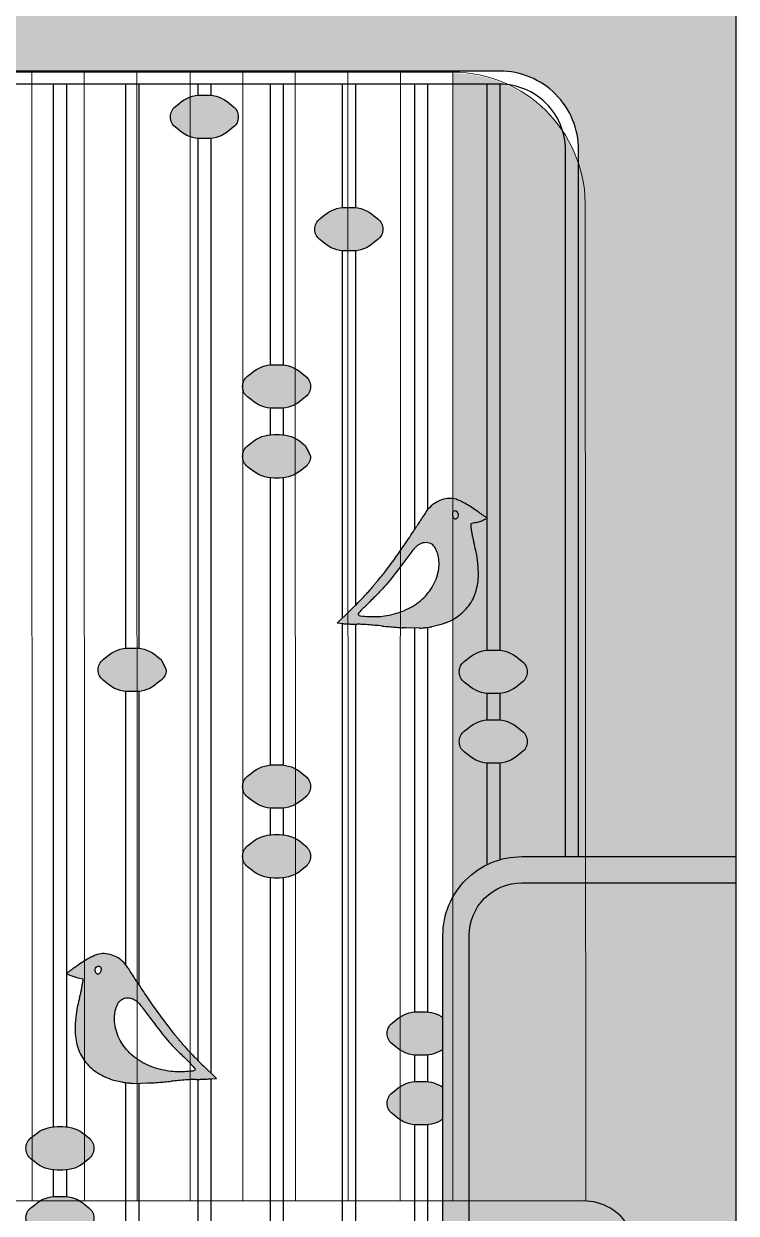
# Model space of a CAD drawing. Header units: millimetres. Extents: x 35877 to 3066687, y -650199 to -40525.
# Drawn here: x 148006.56 to 148033.69, y -178575.16 to -178529.9 of the extents above; entities that cross this region are included whole.
import ezdxf

# ---------------------------------------------------------------- set-up
doc = ezdxf.new("R2010")
doc.units = ezdxf.units.MM
doc.header["$MEASUREMENT"] = 0
for name, color, linetype, lineweight in [('A8_FURNITURE', 32, 'Continuous', 30), ('dim05', 1, 'Continuous', 13), ('Elevation 4.5', 206, 'Continuous', 5), ('FURNITURE', 32, 'Continuous', 9), ('NAME PLATE', 7, 'Continuous', 25)]:
    doc.layers.add(name, color=color, linetype=linetype, lineweight=lineweight)

msp = doc.modelspace()

# ---------------------------------------------------------------- hatches: boundary and pattern name
at = {"layer": 'dim05', "lineweight": 0, "true_color": 0xa47149, "transparency": 33554630}
h = msp.add_hatch(color=35, dxfattribs=at)
h.dxf.hatch_style = 1
h.paths.add_polyline_path([(148033.6782, -178523.7304), (147987.6861, -178523.7304), (147987.6937, -178615.6897), (148033.6858, -178615.6897), (148033.6846, -178600.7912), (148027.6858, -178600.7912), (148027.6858, -178603.6897, -0.4142136), (148024.6858, -178606.6897), (147996.6883, -178606.6897, -0.4142136), (147993.6883, -178603.6897), (147993.6883, -178534.6956, -0.4142136), (147996.6883, -178531.6956), (148024.6858, -178531.6956, -0.4142136), (148027.6858, -178534.6956), (148027.6858, -178561.5913), (148033.6813, -178561.5913)])
h = msp.add_hatch(color=35, dxfattribs=at)
h.dxf.hatch_style = 1
h.paths.add_polyline_path([(148033.6813, -178561.5913), (148025.5191, -178561.5913, 0.4142136), (148022.5191, -178564.5913), (148022.5191, -178597.7912, 0.4142136), (148025.5191, -178600.7912), (148033.6846, -178600.7912), (148033.6845, -178599.7912), (148025.5191, -178599.7912, -0.4142136), (148023.5191, -178597.7912), (148023.5191, -178564.5913, -0.4142136), (148025.5191, -178562.5913), (148033.6814, -178562.5913)])
h = msp.add_hatch(color=35, dxfattribs=at)
h.dxf.hatch_style = 1
h.paths.add_polyline_path([(148033.6814, -178562.5913), (148025.5191, -178562.5913, 0.4142136), (148023.5191, -178564.5913), (148023.5191, -178597.7912, 0.4142136), (148025.5191, -178599.7912), (148033.6845, -178599.7912)])
at = {"layer": 'Elevation 4.5', "lineweight": 0, "true_color": 0x000000, "transparency": 33554628}
h = msp.add_hatch(color=18, dxfattribs=at)
h.dxf.hatch_style = 1
h.paths.add_polyline_path([(148014.7301, -178533.4435, 0.2335694), (148014.54, -178533.0433), (148014.3954, -178532.929, 0.1866469), (148013.5453, -178532.6125), (148013.329, -178532.6125, 0.1866469), (148012.4789, -178532.929), (148012.3342, -178533.0433, 0.2294381), (148012.1442, -178533.4357, 0.2335694), (148012.3342, -178533.8358), (148012.4789, -178533.9501, 0.1866469), (148013.329, -178534.2666), (148013.5453, -178534.2666, 0.1866469), (148014.3954, -178533.9501), (148014.54, -178533.8358, 0.2294381)])
h = msp.add_hatch(color=18, dxfattribs=at)
h.dxf.hatch_style = 1
h.paths.add_polyline_path([(148020.2297, -178537.7177, 0.2335694), (148020.0396, -178537.3176), (148019.895, -178537.2033, 0.1866469), (148019.0449, -178536.8868), (148018.8286, -178536.8868, 0.1866469), (148017.9785, -178537.2033), (148017.8338, -178537.3176, 0.2294381), (148017.6438, -178537.7099, 0.2335694), (148017.8338, -178538.11), (148017.9785, -178538.2243, 0.1866469), (148018.8286, -178538.5408), (148019.0449, -178538.5408, 0.1866469), (148019.895, -178538.2243), (148020.0396, -178538.11, 0.2294381)])
h = msp.add_hatch(color=18, dxfattribs=at)
h.dxf.hatch_style = 1
h.paths.add_polyline_path([(148017.4799, -178543.7059, 0.2335694), (148017.2898, -178543.3058), (148017.1452, -178543.1915, 0.1866469), (148016.2951, -178542.875), (148016.0788, -178542.875, 0.1866469), (148015.2287, -178543.1915), (148015.084, -178543.3058, 0.2294381), (148014.894, -178543.6981, 0.2335694), (148015.084, -178544.0983), (148015.2287, -178544.2126, 0.1866469), (148016.0788, -178544.5291), (148016.2951, -178544.5291, 0.1866469), (148017.1452, -178544.2126), (148017.2898, -178544.0983, 0.2294381)])
h = msp.add_hatch(color=18, dxfattribs=at)
h.dxf.hatch_style = 1
h.paths.add_polyline_path([(148017.4799, -178546.36, 0.2335694), (148017.2898, -178545.9598), (148017.1452, -178545.8455, 0.1866469), (148016.2951, -178545.5291), (148016.0788, -178545.5291, 0.1866469), (148015.2287, -178545.8455), (148015.084, -178545.9598, 0.2294381), (148014.894, -178546.3522, 0.2335694), (148015.084, -178546.7523), (148015.2287, -178546.8666, 0.1866469), (148016.0788, -178547.1831), (148016.2951, -178547.1831, 0.1866469), (148017.1452, -178546.8666), (148017.2898, -178546.7523, 0.2294381)])
h = msp.add_hatch(color=18, dxfattribs=at)
h.dxf.hatch_style = 1
edge = h.paths.add_edge_path()
edge.add_arc((148040.7603, -178561.0908), 22.7128, 507.18852, 507.83828, ccw=False)
edge.add_arc((148035.4802, -178557.6865), 16.4304, 506.36276, 507.18852, ccw=False)
edge.add_arc((148036.4589, -178558.3377), 17.6059, 505.7127, 506.36268, ccw=False)
edge.add_arc((148022.47, -178548.7997), 0.6748, 498.83106, 505.7127, ccw=False)
edge.add_arc((148022.8667, -178549.1466), 1.2018, 484.00797, 498.83106, ccw=False)
edge.add_arc((148022.8452, -178549.1146), 1.1632, 468.82012, 484.00797, ccw=False)
edge.add_arc((148022.8079, -178549.0054), 1.0478, 452.7846, 468.82001, ccw=False)
edge.add_arc((148022.794, -178548.7202), 0.7623, 432.43002, 452.7846, ccw=False)
edge.add_arc((148022.6348, -178549.223), 1.2897, 425.01577, 432.43002, ccw=False)
edge.add_arc((148022.0713, -178550.4324), 2.624, 420.65779, 425.01577, ccw=False)
edge.add_arc((148021.4637, -178551.5132), 3.8638, 417.0816, 420.65779, ccw=False)
edge.add_arc((148018.8815, -178555.5019), 8.6154, 415.11795, 417.0816, ccw=False)
edge.add_arc((147991.4028, -178594.918), 56.6645, 414.95139, 415.11795, ccw=False)
edge.add_arc((148004.8827, -178575.7014), 33.1914, 414.70247, 414.95139, ccw=False)
edge.add_arc((147984.2651, -178604.8234), 68.873, 414.599882, 414.702471, ccw=False)
edge.add_arc((148024.0147, -178548.8905), 0.2543, 409.23396, 414.59988, ccw=False)
edge.add_arc((148024.1695, -178548.7109), 0.0172, 298.20864, 409.23396, ccw=False)
edge.add_arc((148023.4911, -178547.4462), 1.4524, 293.39256, 298.20864, ccw=False)
edge.add_arc((148023.42, -178547.2817), 1.6315, 287.9266, 293.39256, ccw=False)
edge.add_arc((148023.2553, -178546.7727), 2.1665, 283.50765, 287.9266, ccw=False)
edge.add_line((148023.7614, -178548.8793), (148023.5771, -178548.9236))
edge.add_line((148023.5771, -178548.9236), (148023.5861, -178549.0786))
edge.add_arc((148024.3379, -178549.0347), 0.7531, 183.34154, 189.81323)
edge.add_arc((148029.0298, -178548.2231), 5.5147, 189.81323, 191.30457)
edge.add_arc((148029.6805, -178548.0931), 6.1782, 191.30451, 192.83883)
edge.add_arc((148029.9317, -178548.0358), 6.4358, 192.83879, 194.32781)
edge.add_arc((148012.0161, -178552.6117), 12.0549, 372.79594, 374.32781, ccw=False)
edge.add_arc((148019.8789, -178550.8259), 3.9919, 369.30302, 372.79594, ccw=False)
edge.add_arc((148020.4919, -178550.7255), 3.3707, 365.43492, 369.30295, ccw=False)
edge.add_arc((148017.3412, -178551.0253), 6.5356, 363.07768, 365.43492, ccw=False)
edge.add_arc((148021.2647, -178550.8143), 2.6065, 348.21303, 363.07768, ccw=False)
edge.add_arc((148022.0605, -178550.9804), 1.7935, 328.54144, 348.21303, ccw=False)
edge.add_arc((148022.1254, -178551.0201), 1.7174, 308.37567, 328.54144, ccw=False)
edge.add_arc((148021.7983, -178550.607), 2.2443, 291.87328, 308.37567, ccw=False)
edge.add_line((148022.6344, -178552.6898), (148022.4553, -178552.7617))
edge.add_line((148022.4553, -178552.7617), (148022.096, -178552.8435))
edge.add_arc((148021.8011, -178551.304), 1.5675, 277.56565, 280.84666, ccw=False)
edge.add_arc((148021.2581, -178547.2157), 5.6917, 276.30901, 277.56565, ccw=False)
edge.add_arc((148021.1966, -178546.6599), 6.2509, 275.06563, 276.30901, ccw=False)
edge.add_arc((148021.327, -178548.1312), 4.7738, 273.54376, 275.06563, ccw=False)
edge.add_line((148021.6221, -178552.8959), (148021.1153, -178552.8802))
edge.add_line((148021.1153, -178552.8802), (148020.9894, -178552.8802))
edge.add_arc((148020.9894, -178551.8316), 1.0486, 265.59735, 270, ccw=False)
edge.add_arc((148023.1636, -178523.5911), 29.3726, 265.20293, 265.59735, ccw=False)
edge.add_arc((148022.96, -178526.0183), 26.937, 264.68974, 265.20285, ccw=False)
edge.add_arc((148023.9411, -178515.4634), 37.5373, 264.28949, 264.68968, ccw=False)
edge.add_arc((148018.2331, -178572.5437), 19.8277, 444.28949, 445.08155)
edge.add_arc((148018.1525, -178573.4807), 20.7681, 445.08151, 445.84651)
edge.add_arc((148018.3165, -178571.2225), 18.504, 445.84648, 446.60254)
edge.add_arc((148019.226, -178555.9023), 3.1569, 446.60254, 449.39965)
edge.add_arc((148019.3426, -178544.7738), 7.9723, 268.96302, 269.39965, ccw=False)
edge.add_line((148019.1983, -178552.7448), (148018.4881, -178552.709))
edge.add_arc((148002.3638, -178535.4007), 23.6552, 312.97168, 316.05955)
edge.add_arc((148007.8563, -178540.7158), 16.0121, 316.11651, 317.10322)
edge.add_arc((148016.7511, -178548.9804), 3.8704, 317.10322, 319.93677)
edge.add_arc((148095.3302, -178615.064), 98.8024, 499.848316, 499.936772, ccw=False)
edge.add_arc((148082.1186, -178603.9186), 81.5176, 499.744298, 499.848249, ccw=False)
edge.add_arc((148078.8272, -178601.1317), 77.2047, 499.654619, 499.744249, ccw=False)
edge.add_arc((148024.4894, -178554.9758), 5.9099, 499.05554, 499.65462, ccw=False)
edge.add_arc((148014.1511, -178546.0065), 7.777, 319.05554, 322.77729)
edge.add_arc((148000.8179, -178535.8777), 24.5211, 322.77729, 324.3586)
edge.add_arc((147998.9249, -178534.5204), 26.8504, 324.3586, 325.91326)
edge.add_arc((148004.4402, -178538.2527), 20.1909, 325.91326, 327.83828)
edge = h.paths.add_edge_path(flags=16)
edge.add_arc((148022.8825, -178548.5599), 0.2323, 320.05653, 335.50465)
edge.add_arc((148022.9345, -178548.5836), 0.1751, 335.50465, 368.70961)
edge.add_arc((148022.9437, -178548.5822), 0.1658, 368.70961, 403.30219)
edge.add_arc((148022.9814, -178548.5467), 0.1141, 403.30219, 446.9972)
edge.add_arc((148022.9821, -178548.5332), 0.1006, 446.9972, 494.99999)
edge.add_arc((148022.9786, -178548.5298), 0.0957, 494.99997, 528.67412)
edge.add_arc((148023.1385, -178548.5618), 0.2587, 528.67412, 544.70662)
edge.add_arc((148023.1518, -178548.5607), 0.2721, 184.70662, 200.39287)
edge.add_arc((148023.0174, -178548.6107), 0.1287, 200.39287, 227.85535)
edge.add_arc((148023.0273, -178548.5997), 0.1434, 227.85535, 249.44083)
edge.add_arc((148023.0009, -178548.6701), 0.0683, 249.44083, 287.01666)
edge.add_arc((148022.9963, -178548.6552), 0.0838, 287.01666, 320.05653)
edge = h.paths.add_edge_path(flags=16)
edge.add_arc((148021.9141, -178549.9698), 0.3225, 416.48854, 435.45402)
edge.add_arc((148021.8696, -178550.1412), 0.4996, 435.45402, 449.11678)
edge.add_arc((148021.869, -178550.179), 0.5374, 449.11678, 462.30358)
edge.add_arc((148021.8534, -178550.1072), 0.4639, 462.30358, 477.02902)
edge.add_arc((148021.9254, -178550.2483), 0.6223, 477.02902, 488.85253)
edge.add_arc((148022.0372, -178550.3871), 0.8006, 488.85253, 498.64147)
edge.add_arc((148023.6889, -178551.8412), 3.0011, 498.64147, 502.77508)
edge.add_arc((148075.1465, -178590.9349), 67.6247, 502.775081, 503.205715)
edge.add_arc((147986.5531, -178524.6724), 43.0077, 322.36235, 323.20571, ccw=False)
edge.add_arc((148014.7643, -178546.4275), 7.3824, 319.25591, 322.36235, ccw=False)
edge.add_arc((148015.8659, -178547.3765), 5.9284, 315.67016, 319.25591, ccw=False)
edge.add_arc((148005.364, -178537.1175), 20.6096, 314.25199, 315.67016, ccw=False)
edge.add_arc((148032.6898, -178565.1662), 18.5494, 494.25199, 495.13273)
edge.add_arc((148023.2807, -178555.8006), 5.2737, 495.13273, 497.37914)
edge.add_arc((148025.0619, -178557.4397), 7.6942, 497.37914, 498.5497)
edge.add_arc((148019.3107, -178552.3604), 0.0212, 498.5497, 572.61788)
edge.add_arc((148019.3985, -178552.3042), 0.1254, 212.61788, 264.11514)
edge.add_arc((148019.9285, -178547.1622), 5.2946, 264.11514, 267.59679)
edge.add_arc((148019.8746, -178548.4447), 4.011, 267.59679, 272.66271)
edge.add_arc((148019.9358, -178549.7594), 2.6949, 272.66271, 279.48802)
edge.add_arc((148019.8799, -178549.4251), 3.0338, 279.48802, 294.18755)
edge.add_arc((148020.169, -178550.0687), 2.3283, 294.18755, 312.11259)
edge.add_arc((148020.3669, -178550.2877), 2.0331, 312.11259, 331.43659)
edge.add_arc((148020.5483, -178550.3864), 1.8266, 331.43651, 352.37921)
edge.add_arc((148020.9466, -178550.4397), 1.4247, 352.37921, 363.83927)
edge.add_arc((148021.0598, -178550.4321), 1.3113, 363.83927, 376.03421)
edge.add_arc((148021.3159, -178550.3585), 1.0448, 376.03421, 389.58284)
edge.add_arc((148021.862, -178550.0485), 0.4169, 389.58284, 416.48854)
h = msp.add_hatch(color=18, dxfattribs=at)
h.dxf.hatch_style = 1
h.paths.add_polyline_path([(148011.9803, -178554.4884, 0.2335694), (148011.7902, -178554.0883), (148011.6456, -178553.974, 0.1866469), (148010.7955, -178553.6575), (148010.5792, -178553.6575, 0.1866469), (148009.7291, -178553.974), (148009.5844, -178554.0883, 0.2294381), (148009.3944, -178554.4806, 0.2335694), (148009.5844, -178554.8807), (148009.7291, -178554.995, 0.1866469), (148010.5792, -178555.3115), (148010.7955, -178555.3115, 0.1866469), (148011.6456, -178554.995), (148011.7902, -178554.8807, 0.2294381)])
h = msp.add_hatch(color=18, dxfattribs=at)
h.dxf.hatch_style = 1
h.paths.add_polyline_path([(148025.7293, -178554.5545, 0.2335694), (148025.5392, -178554.1544), (148025.3946, -178554.0401, 0.1866469), (148024.5445, -178553.7236), (148024.3281, -178553.7236, 0.1866469), (148023.4781, -178554.0401), (148023.3334, -178554.1544, 0.2294381), (148023.1434, -178554.5467, 0.2335694), (148023.3334, -178554.9468), (148023.4781, -178555.0611, 0.1866469), (148024.3281, -178555.3776), (148024.5445, -178555.3776, 0.1866469), (148025.3946, -178555.0611), (148025.5392, -178554.9468, 0.2294381)])
h = msp.add_hatch(color=18, dxfattribs=at)
h.dxf.hatch_style = 1
h.paths.add_polyline_path([(148025.7293, -178557.2086, 0.2335694), (148025.5392, -178556.8084), (148025.3946, -178556.6941, 0.1866469), (148024.5445, -178556.3776), (148024.3281, -178556.3776, 0.1866469), (148023.4781, -178556.6941), (148023.3334, -178556.8084, 0.2294381), (148023.1434, -178557.2008, 0.2335694), (148023.3334, -178557.6009), (148023.4781, -178557.7152, 0.1866469), (148024.3281, -178558.0317), (148024.5445, -178558.0317, 0.1866469), (148025.3946, -178557.7152), (148025.5392, -178557.6009, 0.2294381)])
h = msp.add_hatch(color=18, dxfattribs=at)
h.dxf.hatch_style = 1
h.paths.add_polyline_path([(148017.4799, -178558.9224, 0.2335694), (148017.2898, -178558.5223), (148017.1452, -178558.408, 0.1866469), (148016.2951, -178558.0915), (148016.0788, -178558.0915, 0.1866469), (148015.2287, -178558.408), (148015.084, -178558.5223, 0.2294381), (148014.894, -178558.9146, 0.2335694), (148015.084, -178559.3147), (148015.2287, -178559.429, 0.1866469), (148016.0788, -178559.7455), (148016.2951, -178559.7455, 0.1866469), (148017.1452, -178559.429), (148017.2898, -178559.3147, 0.2294381)])
h = msp.add_hatch(color=18, dxfattribs=at)
h.dxf.hatch_style = 1
h.paths.add_polyline_path([(148017.4799, -178561.5843, 0.2335694), (148017.2898, -178561.1841), (148017.1452, -178561.0698, 0.1866469), (148016.2951, -178560.7533), (148016.0788, -178560.7533, 0.1866469), (148015.2287, -178561.0698), (148015.084, -178561.1841, 0.2294381), (148014.894, -178561.5765, 0.2335694), (148015.084, -178561.9766), (148015.2287, -178562.0909, 0.1866469), (148016.0788, -178562.4074), (148016.2951, -178562.4074, 0.1866469), (148017.1452, -178562.0909), (148017.2898, -178561.9766, 0.2294381)])
h = msp.add_hatch(color=18, dxfattribs=at)
h.dxf.hatch_style = 1
edge = h.paths.add_edge_path()
edge.add_arc((147991.6251, -178578.4152), 22.7128, 32.16172, 32.81148)
edge.add_arc((147996.9053, -178575.0109), 16.4304, 32.81148, 33.63724)
edge.add_arc((147995.9266, -178575.6621), 17.6059, 33.63732, 34.2873)
edge.add_arc((148009.9154, -178566.1241), 0.6748, 34.2873, 41.16894)
edge.add_arc((148009.5187, -178566.471), 1.2018, 41.16894, 55.99203)
edge.add_arc((148009.5403, -178566.439), 1.1632, 55.99203, 71.17988)
edge.add_arc((148009.5775, -178566.3298), 1.0478, 71.17999, 87.2154)
edge.add_arc((148009.5914, -178566.0446), 0.7623, 87.2154, 107.56998)
edge.add_arc((148009.7506, -178566.5474), 1.2897, 107.56998, 114.98423)
edge.add_arc((148010.3142, -178567.7569), 2.624, 114.98423, 119.34221)
edge.add_arc((148010.9217, -178568.8376), 3.8638, 119.34221, 122.9184)
edge.add_arc((148013.5039, -178572.8263), 8.6154, 122.9184, 124.88205)
edge.add_arc((148040.9827, -178612.2425), 56.6645, 124.88205, 125.04861)
edge.add_arc((148027.5028, -178593.0259), 33.1914, 125.04861, 125.29753)
edge.add_arc((148048.1204, -178622.1479), 68.873, 125.297529, 125.400118)
edge.add_arc((148008.3708, -178566.2149), 0.2543, 125.40012, 130.76604)
edge.add_arc((148008.2159, -178566.0353), 0.0172, 130.76604, 241.79136)
edge.add_arc((148008.8943, -178564.7706), 1.4524, 241.79136, 246.60744)
edge.add_arc((148008.9654, -178564.6062), 1.6315, 246.60744, 252.0734)
edge.add_arc((148009.1301, -178564.0972), 2.1665, 252.0734, 256.49235)
edge.add_line((148008.6241, -178566.2037), (148008.8084, -178566.248))
edge.add_line((148008.8084, -178566.248), (148008.7993, -178566.403))
edge.add_arc((148008.0475, -178566.3591), 0.7531, 350.18677, 356.65846, ccw=False)
edge.add_arc((148003.3556, -178565.5476), 5.5147, 348.69543, 350.18677, ccw=False)
edge.add_arc((148002.7049, -178565.4175), 6.1782, 347.16117, 348.69549, ccw=False)
edge.add_arc((148002.4537, -178565.3603), 6.4358, 345.67219, 347.16121, ccw=False)
edge.add_arc((148020.3693, -178569.9361), 12.0549, 165.67219, 167.20406)
edge.add_arc((148012.5065, -178568.1503), 3.9919, 167.20406, 170.69698)
edge.add_arc((148011.8935, -178568.0499), 3.3707, 170.69705, 174.56508)
edge.add_arc((148015.0442, -178568.3497), 6.5356, 174.56508, 176.92232)
edge.add_arc((148011.1208, -178568.1387), 2.6065, 176.92232, 191.78697)
edge.add_arc((148010.325, -178568.3048), 1.7935, 191.78697, 211.45856)
edge.add_arc((148010.2601, -178568.3445), 1.7174, 211.45856, 231.62433)
edge.add_arc((148010.5872, -178567.9314), 2.2443, 231.62433, 248.12672)
edge.add_line((148009.751, -178570.0142), (148009.9301, -178570.0861))
edge.add_line((148009.9301, -178570.0861), (148010.2894, -178570.1679))
edge.add_arc((148010.5844, -178568.6285), 1.5675, 259.15334, 262.43435)
edge.add_arc((148011.1274, -178564.5401), 5.6917, 262.43435, 263.69099)
edge.add_arc((148011.1888, -178563.9843), 6.2509, 263.69099, 264.93437)
edge.add_arc((148011.0584, -178565.4557), 4.7738, 264.93437, 266.45624)
edge.add_line((148010.7633, -178570.2203), (148011.2702, -178570.2046))
edge.add_line((148011.2702, -178570.2046), (148011.3961, -178570.2046))
edge.add_arc((148011.3961, -178569.156), 1.0486, 270, 274.40265)
edge.add_arc((148009.2218, -178540.9156), 29.3726, 274.40265, 274.79707)
edge.add_arc((148009.4254, -178543.3427), 26.937, 274.79715, 275.31026)
edge.add_arc((148008.4443, -178532.7878), 37.5373, 275.31032, 275.71051)
edge.add_arc((148014.1523, -178589.8682), 19.8277, 94.91845, 95.71051, ccw=False)
edge.add_arc((148014.2329, -178590.8051), 20.7681, 94.15349, 94.91849, ccw=False)
edge.add_arc((148014.069, -178588.5469), 18.504, 93.39746, 94.15352, ccw=False)
edge.add_arc((148013.1595, -178573.2268), 3.1569, 90.60035, 93.39746, ccw=False)
edge.add_arc((148013.0428, -178562.0983), 7.9723, 270.60035, 271.03698)
edge.add_line((148013.1871, -178570.0692), (148013.8973, -178570.0335))
edge.add_arc((148030.0216, -178552.7251), 23.6552, 223.94045, 227.02832, ccw=False)
edge.add_arc((148024.5291, -178558.0402), 16.0121, 222.89678, 223.88349, ccw=False)
edge.add_arc((148015.6343, -178566.3049), 3.8704, 220.06323, 222.89678, ccw=False)
edge.add_arc((147937.0553, -178632.3885), 98.8024, 40.063228, 40.151684)
edge.add_arc((147950.2668, -178621.243), 81.5176, 40.151751, 40.255702)
edge.add_arc((147953.5583, -178618.4561), 77.2047, 40.255751, 40.345381)
edge.add_arc((148007.8961, -178572.3003), 5.9099, 40.34538, 40.94446)
edge.add_arc((148018.2344, -178563.3309), 7.777, 217.22271, 220.94446, ccw=False)
edge.add_arc((148031.5676, -178553.2021), 24.5211, 215.6414, 217.22271, ccw=False)
edge.add_arc((148033.4605, -178551.8449), 26.8504, 214.08674, 215.6414, ccw=False)
edge.add_arc((148027.9452, -178555.5771), 20.1909, 212.16172, 214.08674, ccw=False)
edge = h.paths.add_edge_path(flags=16)
edge.add_arc((148009.5029, -178565.8844), 0.2323, 204.49535, 219.94347, ccw=False)
edge.add_arc((148009.4509, -178565.908), 0.1751, 171.29039, 204.49535, ccw=False)
edge.add_arc((148009.4417, -178565.9066), 0.1658, 136.69781, 171.29039, ccw=False)
edge.add_arc((148009.4041, -178565.8712), 0.1141, 93.0028, 136.69781, ccw=False)
edge.add_arc((148009.4034, -178565.8577), 0.1006, 45.00001, 93.0028, ccw=False)
edge.add_arc((148009.4068, -178565.8542), 0.0957, 11.32588, 45.00003, ccw=False)
edge.add_arc((148009.247, -178565.8862), 0.2587, -4.70662, 11.32588, ccw=False)
edge.add_arc((148009.2336, -178565.8851), 0.2721, 339.60713, 355.29338, ccw=False)
edge.add_arc((148009.3681, -178565.9351), 0.1287, 312.14465, 339.60713, ccw=False)
edge.add_arc((148009.3582, -178565.9242), 0.1434, 290.55917, 312.14465, ccw=False)
edge.add_arc((148009.3846, -178565.9945), 0.0683, 252.98334, 290.55917, ccw=False)
edge.add_arc((148009.3891, -178565.9797), 0.0838, 219.94347, 252.98334, ccw=False)
edge = h.paths.add_edge_path(flags=16)
edge.add_arc((148010.4713, -178567.2942), 0.3225, 104.54598, 123.51146, ccw=False)
edge.add_arc((148010.5158, -178567.4657), 0.4996, 90.88322, 104.54598, ccw=False)
edge.add_arc((148010.5164, -178567.5035), 0.5374, 77.69642, 90.88322, ccw=False)
edge.add_arc((148010.5321, -178567.4316), 0.4639, 62.97098, 77.69642, ccw=False)
edge.add_arc((148010.4601, -178567.5728), 0.6223, 51.14747, 62.97098, ccw=False)
edge.add_arc((148010.3483, -178567.7116), 0.8006, 41.35853, 51.14747, ccw=False)
edge.add_arc((148008.6966, -178569.1656), 3.0011, 37.22492, 41.35853, ccw=False)
edge.add_arc((147957.2389, -178608.2594), 67.6247, 36.794285, 37.224919, ccw=False)
edge.add_arc((148045.8324, -178541.9968), 43.0077, 216.79429, 217.63765)
edge.add_arc((148017.6211, -178563.7519), 7.3824, 217.63765, 220.74409)
edge.add_arc((148016.5196, -178564.7009), 5.9284, 220.74409, 224.32984)
edge.add_arc((148027.0214, -178554.4419), 20.6096, 224.32984, 225.74801)
edge.add_arc((147999.6956, -178582.4906), 18.5494, 44.86727, 45.74801, ccw=False)
edge.add_arc((148009.1047, -178573.1251), 5.2737, 42.62086, 44.86727, ccw=False)
edge.add_arc((148007.3236, -178574.7641), 7.6942, 41.4503, 42.62086, ccw=False)
edge.add_arc((148013.0747, -178569.6848), 0.0212, -32.61788, 41.4503, ccw=False)
edge.add_arc((148012.987, -178569.6286), 0.1254, 275.88486, 327.38212, ccw=False)
edge.add_arc((148012.457, -178564.4867), 5.2946, 272.40321, 275.88486, ccw=False)
edge.add_arc((148012.5108, -178565.7691), 4.011, 267.33729, 272.40321, ccw=False)
edge.add_arc((148012.4497, -178567.0839), 2.6949, 260.51198, 267.33729, ccw=False)
edge.add_arc((148012.5055, -178566.7495), 3.0338, 245.81245, 260.51198, ccw=False)
edge.add_arc((148012.2165, -178567.3931), 2.3283, 227.88741, 245.81245, ccw=False)
edge.add_arc((148012.0185, -178567.6121), 2.0331, 208.56341, 227.88741, ccw=False)
edge.add_arc((148011.8371, -178567.7108), 1.8266, 187.62079, 208.56349, ccw=False)
edge.add_arc((148011.4388, -178567.7641), 1.4247, 176.16073, 187.62079, ccw=False)
edge.add_arc((148011.3256, -178567.7565), 1.3113, 163.96579, 176.16073, ccw=False)
edge.add_arc((148011.0695, -178567.6829), 1.0448, 150.41716, 163.96579, ccw=False)
edge.add_arc((148010.5235, -178567.3729), 0.4169, 123.51146, 150.41716, ccw=False)
h = msp.add_hatch(color=18, dxfattribs=at)
h.dxf.hatch_style = 1
h.paths.add_polyline_path([(148022.5191, -178567.7135, 0.1540341), (148021.7947, -178567.495), (148021.5784, -178567.495, 0.1866469), (148020.7283, -178567.8115), (148020.5836, -178567.9258, 0.2294381), (148020.3936, -178568.3181, 0.2335694), (148020.5836, -178568.7182), (148020.7283, -178568.8325, 0.1866469), (148021.5784, -178569.149), (148021.7947, -178569.149, 0.1540341), (148022.5191, -178568.9304)])
h = msp.add_hatch(color=18, dxfattribs=at)
h.dxf.hatch_style = 1
h.paths.add_polyline_path([(148022.5191, -178570.3598, 0.1540341), (148021.7947, -178570.1412), (148021.5784, -178570.1412, 0.1866469), (148020.7283, -178570.4577), (148020.5836, -178570.572, 0.2294381), (148020.3936, -178570.9643, 0.2335694), (148020.5836, -178571.3645), (148020.7283, -178571.4788, 0.1866469), (148021.5784, -178571.7953), (148021.7947, -178571.7953, 0.1540341), (148022.5191, -178571.5767)])
h = msp.add_hatch(color=18, dxfattribs=at)
h.dxf.hatch_style = 1
h.paths.add_polyline_path([(148009.2305, -178572.6979, 0.2335694), (148009.0404, -178572.2977), (148008.8958, -178572.1834, 0.1866469), (148008.0457, -178571.8669), (148007.8294, -178571.8669, 0.1866469), (148006.9793, -178572.1834), (148006.8346, -178572.2977, 0.2294381), (148006.6446, -178572.69, 0.2335694), (148006.8346, -178573.0902), (148006.9793, -178573.2045, 0.1866469), (148007.8294, -178573.521), (148008.0457, -178573.521, 0.1866469), (148008.8958, -178573.2045), (148009.0404, -178573.0902, 0.2294381)])
h = msp.add_hatch(color=18, dxfattribs=at)
h.dxf.hatch_style = 1
h.paths.add_polyline_path([(148009.2303, -178575.3507, 0.2335694), (148009.0403, -178574.9506), (148008.8956, -178574.8363, 0.1866469), (148008.0455, -178574.5198), (148007.8292, -178574.5198, 0.1866469), (148006.9791, -178574.8363), (148006.8345, -178574.9506, 0.2294381), (148006.6444, -178575.3429, 0.2335694), (148006.8345, -178575.7431), (148006.9791, -178575.8574, 0.1866469), (148007.8292, -178576.1739), (148008.0455, -178576.1739, 0.1866469), (148008.8956, -178575.8574), (148009.0403, -178575.7431, 0.2294381)])
at = {"layer": 'NAME PLATE', "lineweight": 0, "true_color": 0x000000, "transparency": 33554687}
h = msp.add_hatch(color=18, dxfattribs=at)
h.dxf.hatch_style = 1
h.set_gradient(color1=(153, 155, 55), color2=(229, 232, 120), name='INVCYLINDER')
h.paths.add_polyline_path([(148027.9378, -178536.7638, 0.4109881), (148022.9006, -178531.7818), (148022.9006, -178574.7279), (148027.9378, -178574.7243)], flags=17)
h.paths.add_polyline_path([(148027.938, -178578.7418, 0.9852287), (148027.8756, -178574.7433), (148022.9006, -178574.7279), (148022.9006, -178601.6887), (147998.8385, -178601.6887), (147998.8385, -178531.7815, 0.4142439), (147993.8558, -178536.7638), (147993.8085, -178601.7133, 0.4139883), (147998.8085, -178606.7172), (148022.8579, -178606.7357, 0.4196556), (148027.9665, -178601.7084)])

# ---------------------------------------------------------------- linework, layer by layer
at = {"layer": 'A8_FURNITURE', "linetype": 'ByBlock', "lineweight": 15, "transparency": 33554687}
for p, q in [((147998.8929, -178531.7345, -42.3846), (148022.9006, -178531.7361, 42.2827)), ((148006.877, -178574.6934, -0.0509), (148006.8631, -178531.7351, -487.9931)), ((148008.877, -178574.6928, -0.0509), (148008.8631, -178531.7352, -487.9644)), ((148010.877, -178574.6922, -0.0509), (148010.8631, -178531.7353, -487.9357)), ((148012.8991, -178531.7355, 2.3366), (148012.9024, -178574.6922, -0.0509)), ((148014.8991, -178531.7356, 2.3353), (148014.9024, -178574.6939, -0.0509)), ((148016.8991, -178531.7357, 2.3336), (148016.9024, -178574.6983, -0.0509)), ((148018.8998, -178531.7359, -0.2327), (148018.9066, -178574.684, -160.2703)), ((148020.8978, -178574.6823, -160.2606), (148020.9006, -178531.736, -0.2335)), ((148027.9378, -178536.7165, -42.3846), (148027.9545, -178574.697, -172.5289))]:
    msp.add_line(p, q, dxfattribs=at)
at = {"layer": 'A8_FURNITURE', "linetype": 'ByBlock', "transparency": 33554687}
msp.add_line((148004.8775, -178574.693, 0.0509), (148027.8767, -178574.6764, -0.0509), dxfattribs=at)
at = {"layer": 'A8_FURNITURE', "linetype": 'ByBlock', "lineweight": 15, "transparency": 33554687, "elevation": -0.0509}
msp.add_lwpolyline([(148022.8978, -178574.6806), (148022.9006, -178531.7361)], dxfattribs=at)
at = {"layer": 'A8_FURNITURE', "linetype": 'ByBlock', "lineweight": 15, "transparency": 33554687}
msp.add_arc((148022.8699, -178536.8031, -42.3846), 5.0686, 0.97856, 89.65313, dxfattribs=at)
at = {"layer": 'A8_FURNITURE', "linetype": 'ByBlock', "transparency": 33554687}
msp.add_arc((148027.8767, -178576.6954, -0.0509), 2, 269.98405, 90, dxfattribs=at)
at = {"layer": 'Elevation 4.5', "color": 18, "lineweight": 30, "true_color": 0x000000, "transparency": 33554687}
for p, q in [((148007.6875, -178532.1956, -0.0509), (148007.6875, -178564.6717, -0.0509)), ((148008.1875, -178532.1956, -0.0509), (148008.1875, -178560.5168, -0.0509)), ((148010.4373, -178532.1956, -0.0509), (148010.4373, -178541.7506, -0.0509)), ((148010.9373, -178532.1956, -0.0509), (148010.9373, -178541.7337, -0.0509)), ((148013.1871, -178532.1956, -0.0509), (148013.1871, -178532.6188, -0.0509)), ((148013.6871, -178532.1956, -0.0509), (148013.6871, -178532.6188, -0.0509)), ((148015.9369, -178532.1956, -0.0509), (148015.9369, -178542.8812, -0.0509)), ((148016.4369, -178532.1956, -0.0509), (148016.4369, -178542.8812, -0.0509)), ((148018.6867, -178532.1956, -0.0509), (148018.6867, -178536.893, -0.0509)), ((148019.1867, -178532.1956, -0.0509), (148019.1867, -178536.893, -0.0509)), ((148021.4365, -178532.1956, -0.0509), (148021.4365, -178540.5411, -0.0509)), ((148021.9365, -178532.1956, -0.0509), (148021.9365, -178540.557, -0.0509)), ((148024.1863, -178532.1956, -0.0509), (148024.1863, -178539.9251, -0.0509)), ((148024.6863, -178532.1956, -0.0509), (148024.6863, -178539.9424, -0.0509)), ((148013.1871, -178534.2604, -0.0509), (148013.1871, -178569.3431, -0.0509)), ((148013.6871, -178534.2604, -0.0509), (148013.6871, -178569.8305, -0.0509)), ((148018.6867, -178538.5346, -0.0509), (148018.6867, -178552.5173, -0.0509)), ((148019.1867, -178538.5346, -0.0509), (148019.1867, -178552.0304, -0.0509)), ((148024.1863, -178539.9251, -0.0509), (148024.1863, -178553.7376, -0.0509)), ((148024.6863, -178539.9424, -0.0509), (148024.6863, -178553.7376, -0.0509)), ((148021.4365, -178540.5411, -0.0509), (148021.4365, -178549.1522, -0.0509)), ((148021.9365, -178540.557, -0.0509), (148021.9365, -178548.3865, -0.0509)), ((148010.4373, -178541.7506, -0.0509), (148010.4373, -178553.6637, -0.0509)), ((148010.9373, -178541.7337, -0.0509), (148010.9373, -178553.6637, -0.0509)), ((148015.9369, -178544.5228, -0.0509), (148015.9369, -178545.5353, -0.0509)), ((148016.4369, -178544.5228, -0.0509), (148016.4369, -178545.5353, -0.0509)), ((148015.9369, -178547.1769, -0.0509), (148015.9369, -178553.3754, -0.0509)), ((148016.4369, -178547.1769, -0.0509), (148016.4369, -178553.3584, -0.0509)), ((148023.7614, -178548.8793, -0.0509), (148023.5771, -178548.9236, -0.0509)), ((148023.5771, -178548.9236, -0.0509), (148023.5861, -178549.0786, -0.0509)), ((148021.4365, -178549.8484, -0.0509), (148021.4365, -178549.8579, -0.0509)), ((148018.4881, -178552.709, -0.0509), (148018.9789, -178552.2351, -0.0509)), ((148018.7288, -178552.7258, -0.0509), (148018.4881, -178552.709, -0.0509)), ((148018.6867, -178552.7229, -0.0509), (148018.6867, -178575.7301, -0.0509)), ((148019.1867, -178552.7446, -0.0509), (148019.1867, -178575.7301, -0.0509)), ((148022.4553, -178552.7617, -0.0509), (148022.096, -178552.8435, -0.0509)), ((148022.6344, -178552.6898, -0.0509), (148022.4553, -178552.7617, -0.0509)), ((148021.1153, -178552.8802, -0.0509), (148020.9893, -178552.8802, -0.0509)), ((148021.6221, -178552.8959, -0.0509), (148021.1153, -178552.8802, -0.0509)), ((148021.4365, -178552.8901, -0.0509), (148021.4365, -178567.5012, -0.0509)), ((148021.9365, -178552.8668, -0.0509), (148021.9365, -178567.5012, -0.0509)), ((148007.6875, -178553.3742, -0.0509), (148007.6875, -178564.6717, -0.0509)), ((148008.1875, -178553.3709, -0.0509), (148008.1875, -178564.6343, -0.0509)), ((148015.9369, -178553.3754, -0.0509), (148015.9369, -178558.1055, -0.0509)), ((148016.4369, -178553.3584, -0.0509), (148016.4369, -178558.1055, -0.0509)), ((148010.4373, -178555.3053, -0.0509), (148010.4373, -178565.6964, -0.0509)), ((148010.9373, -178555.3053, -0.0509), (148010.9373, -178566.4585, -0.0509)), ((148024.1863, -178555.3792, -0.0509), (148024.1863, -178556.3917, -0.0509)), ((148024.6863, -178555.3792, -0.0509), (148024.6863, -178556.3917, -0.0509)), ((148024.1863, -178558.0333, -0.0509), (148024.1863, -178561.9036, -0.0509)), ((148024.6863, -178558.0333, -0.0509), (148024.6863, -178561.7092, -0.0509)), ((148015.9369, -178559.7471, -0.0509), (148015.9369, -178560.7596, -0.0509)), ((148016.4369, -178559.7471, -0.0509), (148016.4369, -178560.7596, -0.0509)), ((148015.9369, -178562.4012, -0.0509), (148015.9369, -178573.1797, -0.0509)), ((148016.4369, -178562.4012, -0.0509), (148016.4369, -178573.1801, -0.0509)), ((148007.6875, -178564.6717, -0.0509), (148007.6875, -178571.8731, -0.0509)), ((148008.1875, -178564.6343, -0.0509), (148008.1875, -178571.8731, -0.0509)), ((148008.6241, -178566.2037, -0.0509), (148008.8084, -178566.248, -0.0509)), ((148008.8084, -178566.248, -0.0509), (148008.7993, -178566.403, -0.0509)), ((148013.1871, -178567.1184, -0.0509), (148013.1871, -178569.3431, -0.0509)), ((148013.6871, -178566.9927, -0.0509), (148013.6871, -178569.8305, -0.0509)), ((148016.4369, -178568.1981, -0.0509), (148016.4369, -178577.6259, -0.0509)), ((148015.9369, -178568.4612, -0.0509), (148015.9369, -178577.6653, -0.0509)), ((148013.8973, -178570.0335, -0.0509), (148013.4065, -178569.5595, -0.0509)), ((148021.4365, -178569.1428, -0.0509), (148021.4365, -178570.1552, -0.0509)), ((148021.9365, -178569.1428, -0.0509), (148021.9365, -178570.1552, -0.0509)), ((148009.751, -178570.0142, -0.0509), (148009.9301, -178570.0861, -0.0509)), ((148013.6567, -178570.0503, -0.0509), (148013.8973, -178570.0335, -0.0509)), ((148009.9301, -178570.0861, -0.0509), (148010.2894, -178570.1679, -0.0509)), ((148010.4373, -178570.1898, -0.0509), (148010.4373, -178606.1772, -0.0509)), ((148010.7633, -178570.2203, -0.0509), (148011.2702, -178570.2046, -0.0509)), ((148010.9373, -178570.2149, -0.0509), (148010.9373, -178606.1897, -0.0509)), ((148011.2702, -178570.2046, -0.0509), (148011.3961, -178570.2046, -0.0509)), ((148013.1871, -178570.0692, -0.0509), (148013.1871, -178574.9746, -0.0509)), ((148013.1871, -178570.0692, -0.0509), (148013.1871, -178574.9746, -0.0509)), ((148013.6871, -178570.0481, -0.0509), (148013.6871, -178574.8627, -0.0509)), ((148013.6871, -178570.0481, -0.0509), (148013.6871, -178574.8627, -0.0509)), ((148021.4365, -178571.7969, -0.0509), (148021.4365, -178586.8824, -0.0509)), ((148021.9365, -178571.7969, -0.0509), (148021.9365, -178586.8824, -0.0509)), ((148007.6875, -178573.5148, -0.0509), (148007.6875, -178574.5272, -0.0509)), ((148008.1875, -178573.5148, -0.0509), (148008.1875, -178574.5272, -0.0509)), ((148013.1871, -178574.9746, -0.0509), (148013.1871, -178582.8319, -0.0509)), ((148013.6871, -178574.8627, -0.0509), (148013.6871, -178582.8418, -0.0509))]:
    msp.add_line(p, q, dxfattribs=at)
at = {"layer": 'Elevation 4.5', "color": 18, "lineweight": 30, "true_color": 0x000000, "transparency": 33554687, "elevation": -0.0509}
for points in [[(148027.1858, -178561.5913), (148027.1858, -178534.6956, 0.4142136), (148024.6858, -178532.1956), (147996.6883, -178532.1956, 0.4142136), (147994.1883, -178534.6956), (147994.1883, -178603.6897, 0.4142136), (147996.6883, -178606.1897), (148024.6858, -178606.1897, 0.4142136), (148027.1858, -178603.6897), (148027.1858, -178600.7912)], [(148022.5191, -178568.9304, -0.1540341), (148021.7947, -178569.149), (148021.5784, -178569.149, -0.1866469), (148020.7283, -178568.8325), (148020.5836, -178568.7182, -0.2294381), (148020.3936, -178568.3259), (148020.3936, -178568.3181, -0.2294381), (148020.5836, -178567.9258), (148020.7283, -178567.8115, -0.1866469), (148021.5784, -178567.495), (148021.7947, -178567.495, -0.1540341), (148022.5191, -178567.7135)], [(148022.5191, -178571.5845, -0.1540341), (148021.7947, -178571.8031), (148021.5784, -178571.8031, -0.1866469), (148020.7283, -178571.4866), (148020.5836, -178571.3723, -0.2294381), (148020.3936, -178570.98), (148020.3936, -178570.9721, -0.2294381), (148020.5836, -178570.5798), (148020.7283, -178570.4655, -0.1866469), (148021.5784, -178570.149), (148021.7947, -178570.149, -0.1540341), (148022.5191, -178570.3676)]]:
    msp.add_lwpolyline(points, format="xyb", dxfattribs=at)
for points in [[(148014.7301, -178533.4357), (148014.7301, -178533.4435, -0.2294381), (148014.54, -178533.8358), (148014.3954, -178533.9501, -0.1866469), (148013.5453, -178534.2666), (148013.329, -178534.2666, -0.1866469), (148012.4789, -178533.9501), (148012.3342, -178533.8358, -0.2294381), (148012.1442, -178533.4435), (148012.1442, -178533.4357, -0.2294381), (148012.3342, -178533.0433), (148012.4789, -178532.929, -0.1866469), (148013.329, -178532.6125), (148013.5453, -178532.6125, -0.1866469), (148014.3954, -178532.929), (148014.54, -178533.0433, -0.2294381)], [(148020.2297, -178537.7099), (148020.2297, -178537.7177, -0.2294381), (148020.0396, -178538.11), (148019.895, -178538.2243, -0.1866469), (148019.0449, -178538.5408), (148018.8286, -178538.5408, -0.1866469), (148017.9785, -178538.2243), (148017.8338, -178538.11, -0.2294381), (148017.6438, -178537.7177), (148017.6438, -178537.7099, -0.2294381), (148017.8338, -178537.3176), (148017.9785, -178537.2033, -0.1866469), (148018.8286, -178536.8868), (148019.0449, -178536.8868, -0.1866469), (148019.895, -178537.2033), (148020.0396, -178537.3176, -0.2294381)], [(148017.4799, -178543.6981), (148017.4799, -178543.7059, -0.2294381), (148017.2898, -178544.0983), (148017.1452, -178544.2126, -0.1866469), (148016.2951, -178544.5291), (148016.0788, -178544.5291, -0.1866469), (148015.2287, -178544.2126), (148015.084, -178544.0983, -0.2294381), (148014.894, -178543.7059), (148014.894, -178543.6981, -0.2294381), (148015.084, -178543.3058), (148015.2287, -178543.1915, -0.1866469), (148016.0788, -178542.875), (148016.2951, -178542.875, -0.1866469), (148017.1452, -178543.1915), (148017.2898, -178543.3058, -0.2294381)], [(148017.4799, -178546.3522), (148017.4799, -178546.36, -0.2294381), (148017.2898, -178546.7523), (148017.1452, -178546.8666, -0.1866469), (148016.2951, -178547.1831), (148016.0788, -178547.1831, -0.1866469), (148015.2287, -178546.8666), (148015.084, -178546.7523, -0.2294381), (148014.894, -178546.36), (148014.894, -178546.3522, -0.2294381), (148015.084, -178545.9598), (148015.2287, -178545.8455, -0.1866469), (148016.0788, -178545.5291), (148016.2951, -178545.5291, -0.1866469), (148017.1452, -178545.8455), (148017.2898, -178545.9598)], [(148022.9109, -178548.4621, 0.147998), (148022.8848, -178548.511, 0.070065), (148022.8806, -178548.583, 0.068555), (148022.8968, -178548.6555, 0.120405), (148022.931, -178548.7061, 0.094464), (148022.9769, -178548.734, 0.16544), (148023.0209, -178548.7354, 0.145171), (148023.0606, -178548.7091, 0.067507), (148023.0939, -178548.6562, 0.145904), (148023.1076, -178548.5571, 0.152099), (148023.0644, -178548.4685, 0.193), (148022.9873, -178548.4328, 0.212568)], [(148021.6426, -178549.694, 0.051635), (148021.535, -178549.7637, 0.042739), (148021.4363, -178549.8581, 0.018038), (148021.2992, -178550.0257, 0.001879), (148020.9932, -178550.4315, -0.00368), (148020.6104, -178550.9357, -0.013555), (148020.3575, -178551.2459, -0.015647), (148020.1067, -178551.5192, -0.006188), (148019.7457, -178551.8797, 0.003843), (148019.543, -178552.0802, 0.009801), (148019.4001, -178552.2295, 0.005108), (148019.2948, -178552.3463, 0.334926), (148019.2929, -178552.3718, 0.228559), (148019.3856, -178552.4289, 0.015192), (148019.7064, -178552.4522, 0.022109), (148020.061, -178552.4514, 0.029789), (148020.38, -178552.4174, 0.064227), (148021.1229, -178552.1926, 0.078375), (148021.7303, -178551.7959, 0.084521), (148022.1526, -178551.2597, 0.091628), (148022.3588, -178550.6286, 0.050044), (148022.3682, -178550.3443, 0.053263), (148022.3201, -178550.0699, 0.059186), (148022.2245, -178549.8427, 0.11794), (148022.0922, -178549.7009, 0.082944), (148021.9951, -178549.6576, 0.059685), (148021.8773, -178549.6417, 0.057602), (148021.7545, -178549.654, 0.06434)], [(148011.9803, -178554.4806), (148011.9803, -178554.4884, -0.2294381), (148011.7902, -178554.8807), (148011.6456, -178554.995, -0.1866469), (148010.7955, -178555.3115), (148010.5792, -178555.3115, -0.1866469), (148009.7291, -178554.995), (148009.5844, -178554.8807, -0.2294381), (148009.3944, -178554.4884), (148009.3944, -178554.4806, -0.2294381), (148009.5844, -178554.0883), (148009.7291, -178553.974, -0.1866469), (148010.5792, -178553.6575), (148010.7955, -178553.6575, -0.1866469), (148011.6456, -178553.974), (148011.7902, -178554.0883)], [(148025.7293, -178554.5545), (148025.7293, -178554.5623, -0.2294381), (148025.5392, -178554.9547), (148025.3946, -178555.069, -0.1866469), (148024.5445, -178555.3855), (148024.3281, -178555.3855, -0.1866469), (148023.4781, -178555.069), (148023.3334, -178554.9547, -0.2294381), (148023.1434, -178554.5623), (148023.1434, -178554.5545, -0.2294381), (148023.3334, -178554.1622), (148023.4781, -178554.0479, -0.1866469), (148024.3281, -178553.7314), (148024.5445, -178553.7314, -0.1866469), (148025.3946, -178554.0479), (148025.5392, -178554.1622, -0.2294381)], [(148025.7293, -178557.2086), (148025.7293, -178557.2164, -0.2294381), (148025.5392, -178557.6087), (148025.3946, -178557.723, -0.1866469), (148024.5445, -178558.0395), (148024.3281, -178558.0395, -0.1866469), (148023.4781, -178557.723), (148023.3334, -178557.6087, -0.2294381), (148023.1434, -178557.2164), (148023.1434, -178557.2086, -0.2294381), (148023.3334, -178556.8163), (148023.4781, -178556.702, -0.1866469), (148024.3281, -178556.3855), (148024.5445, -178556.3855, -0.1866469), (148025.3946, -178556.702), (148025.5392, -178556.8163, -0.2294381)], [(148017.4799, -178558.9224), (148017.4799, -178558.9302, -0.2294381), (148017.2898, -178559.3225), (148017.1452, -178559.4368, -0.1866469), (148016.2951, -178559.7533), (148016.0788, -178559.7533, -0.1866469), (148015.2287, -178559.4368), (148015.084, -178559.3225, -0.2294381), (148014.894, -178558.9302), (148014.894, -178558.9224, -0.2294381), (148015.084, -178558.5301), (148015.2287, -178558.4158, -0.1866469), (148016.0788, -178558.0993), (148016.2951, -178558.0993, -0.1866469), (148017.1452, -178558.4158), (148017.2898, -178558.5301, -0.2294381)], [(148017.4799, -178561.5765), (148017.4799, -178561.5843, -0.2294381), (148017.2898, -178561.9766), (148017.1452, -178562.0909, -0.1866469), (148016.2951, -178562.4074), (148016.0788, -178562.4074, -0.1866469), (148015.2287, -178562.0909), (148015.084, -178561.9766, -0.2294381), (148014.894, -178561.5843), (148014.894, -178561.5765, -0.2294381), (148015.084, -178561.1841), (148015.2287, -178561.0698, -0.1866469), (148016.0788, -178560.7533), (148016.2951, -178560.7533, -0.1866469), (148017.1452, -178561.0698), (148017.2898, -178561.1841, -0.2294381)], [(148009.4745, -178565.7865, -0.147998), (148009.5007, -178565.8354, -0.070065), (148009.5048, -178565.9074, -0.068555), (148009.4887, -178565.9799, -0.120405), (148009.4544, -178566.0305, -0.094464), (148009.4085, -178566.0585, -0.16544), (148009.3646, -178566.0598, -0.145171), (148009.3248, -178566.0335, -0.067507), (148009.2915, -178565.9807, -0.145904), (148009.2778, -178565.8815, -0.152099), (148009.321, -178565.7929, -0.193), (148009.3981, -178565.7572, -0.212568)], [(148010.7429, -178567.0184, -0.051635), (148010.8505, -178567.0881, -0.042739), (148010.9492, -178567.1826, -0.018038), (148011.0862, -178567.3501, -0.001879), (148011.3922, -178567.756, 0.00368), (148011.7751, -178568.2601, 0.013555), (148012.028, -178568.5703, 0.015647), (148012.2788, -178568.8436, 0.006188), (148012.6397, -178569.2041, -0.003843), (148012.8424, -178569.4046, -0.009801), (148012.9854, -178569.554, -0.005108), (148013.0906, -178569.6707, -0.334926), (148013.0926, -178569.6962, -0.228559), (148012.9998, -178569.7534, -0.015192), (148012.679, -178569.7766, -0.022109), (148012.3245, -178569.7758, -0.029789), (148012.0054, -178569.7419, -0.064227), (148011.2625, -178569.517, -0.078375), (148010.6551, -178569.1203, -0.084521), (148010.2328, -178568.5841, -0.091628), (148010.0267, -178567.9531, -0.050044), (148010.0173, -178567.6687, -0.053263), (148010.0653, -178567.3943, -0.059186), (148010.1609, -178567.1671, -0.11794), (148010.2933, -178567.0253, -0.082944), (148010.3903, -178566.9821, -0.059685), (148010.5081, -178566.9661, -0.057602), (148010.6309, -178566.9784, -0.06434)], [(148009.2305, -178572.69), (148009.2305, -178572.6979, -0.2294381), (148009.0404, -178573.0902), (148008.8958, -178573.2045, -0.1866469), (148008.0457, -178573.521), (148007.8294, -178573.521, -0.1866469), (148006.9793, -178573.2045), (148006.8346, -178573.0902, -0.2294381), (148006.6446, -178572.6979), (148006.6446, -178572.69, -0.2294381), (148006.8346, -178572.2977), (148006.9793, -178572.1834, -0.1866469), (148007.8294, -178571.8669), (148008.0457, -178571.8669, -0.1866469), (148008.8958, -178572.1834), (148009.0404, -178572.2977, -0.2294381)], [(148009.2305, -178575.3441), (148009.2305, -178575.3519, -0.2294381), (148009.0404, -178575.7442), (148008.8958, -178575.8585, -0.1866469), (148008.0457, -178576.175), (148007.8294, -178576.175, -0.1866469), (148006.9793, -178575.8585), (148006.8346, -178575.7442, -0.2294381), (148006.6446, -178575.3519), (148006.6446, -178575.3441, -0.2294381), (148006.8346, -178574.9518), (148006.9793, -178574.8375, -0.1866469), (148007.8294, -178574.521), (148008.0457, -178574.521, -0.1866469), (148008.8958, -178574.8375), (148009.0404, -178574.9518, -0.2294381)]]:
    msp.add_lwpolyline(points, format="xyb", close=True, dxfattribs=at)
at = {"layer": 'Elevation 4.5', "color": 18, "lineweight": 30, "true_color": 0x000000, "transparency": 33554687}
for centre, radius, start, end in [((148022.8667, -178549.1466, -0.0509), 1.2018, 124.00961, 138.83105), ((148022.8452, -178549.1146, -0.0509), 1.1632, 108.82106, 124.00967), ((148022.8079, -178549.0054, -0.0509), 1.0478, 92.78453, 108.82106), ((148022.794, -178548.7202, -0.0509), 0.7623, 72.42989, 92.7845), ((148022.6348, -178549.223, -0.0509), 1.2897, 65.01571, 72.42994), ((148022.0713, -178550.4324, -0.0509), 2.624, 60.65766, 65.01574), ((148021.4637, -178551.5132, -0.0509), 3.8638, 57.08159, 60.6577), ((148018.8815, -178555.5019, -0.0509), 8.6154, 55.118, 57.08159), ((148035.4802, -178557.6865, -0.0509), 16.4304, 146.36029, 147.18855), ((148036.4589, -178558.3377, -0.0509), 17.6059, 145.7127, 146.36037), ((148022.47, -178548.7997, -0.0509), 0.6748, 138.83104, 145.71271), ((147991.4028, -178594.918, -0.0509), 56.6645, 54.95134, 55.11796), ((148004.8827, -178575.7014, -0.0509), 33.1914, 54.70265, 54.95131), ((147984.2651, -178604.8234, -0.0509), 68.873, 54.599881, 54.702555), ((148023.4911, -178547.4462, -0.0509), 1.4524, 293.39261, 298.20865), ((148024.0147, -178548.8905, -0.0509), 0.2543, 49.23396, 54.59976), ((148024.1695, -178548.7109, -0.0509), 0.0172, 298.20868, 49.2339), ((148004.4402, -178538.2527, -0.0509), 20.1909, 325.91341, 327.83828), ((148040.7603, -178561.0908, -0.0509), 22.7128, 147.18854, 147.83827), ((148024.3379, -178549.0347, -0.0509), 0.7531, 183.34149, 189.81327), ((148029.0298, -178548.2231, -0.0509), 5.5147, 189.81323, 191.30359), ((148023.2553, -178546.7727, -0.0509), 2.1665, 283.50766, 287.92668), ((148023.42, -178547.2817, -0.0509), 1.6315, 287.92671, 293.39261), ((147998.9249, -178534.5204, -0.0509), 26.8504, 324.35885, 325.91338), ((148029.6805, -178548.0931, -0.0509), 6.1782, 191.30363, 192.83891), ((148029.9317, -178548.0358, -0.0509), 6.4358, 192.83886, 194.32784), ((148012.0161, -178552.6117, -0.0509), 12.0549, 12.79596, 14.3278), ((148019.8789, -178550.8259, -0.0509), 3.9919, 9.30398, 12.79601), ((148000.8179, -178535.8777, -0.0509), 24.5211, 322.77731, 324.35887), ((148020.4919, -178550.7255, -0.0509), 3.3707, 5.43493, 9.30409), ((148017.3412, -178551.0253, -0.0509), 6.5356, 3.07763, 5.43492), ((148014.1511, -178546.0065, -0.0509), 7.777, 319.05551, 322.77735), ((148021.2647, -178550.8143, -0.0509), 2.6065, 348.213, 3.07756), ((148016.7511, -178548.9804, -0.0509), 3.8704, 317.10316, 319.93687), ((148095.3302, -178615.064, -0.0509), 98.8024, 139.848304, 139.936768), ((148082.1186, -178603.9186, -0.0509), 81.5176, 139.746019, 139.848235), ((148078.8272, -178601.1317, -0.0509), 77.2047, 139.654622, 139.746066), ((148024.4894, -178554.9758, -0.0509), 5.9099, 139.05558, 139.65466), ((148022.0605, -178550.9804, -0.0509), 1.7935, 328.54274, 348.21298), ((148006.5889, -178539.4969, -0.0509), 17.7706, 315.13734, 316.11663), ((148007.8563, -178540.7158, -0.0509), 16.0121, 316.11658, 317.10321), ((148022.1254, -178551.0201, -0.0509), 1.7174, 308.37533, 328.54279), ((148008.8827, -178541.7797, -0.0509), 14.5344, 313.99877, 315.13734), ((148021.7983, -178550.607, -0.0509), 2.2443, 291.87324, 308.37541), ((148019.0961, -178547.4639, -0.0509), 5.2747, 266.00676, 267.23494), ((148019.4731, -178539.6586, -0.0509), 13.0892, 267.23495, 267.85787), ((148019.4924, -178539.142, -0.0509), 13.6061, 267.85795, 268.47651), ((148019.3426, -178544.7738, -0.0509), 7.9723, 268.47653, 269.39967), ((148019.226, -178555.9023, -0.0509), 3.1569, 86.60256, 89.3996), ((148018.3165, -178571.2225, -0.0509), 18.504, 85.84647, 86.60254), ((148018.1525, -178573.4807, -0.0509), 20.7681, 85.08149, 85.8465), ((148018.2331, -178572.5437, -0.0509), 19.8277, 84.28948, 85.08153), ((148023.9411, -178515.4634, -0.0509), 37.5373, 264.2895, 264.68966), ((148022.96, -178526.0183, -0.0509), 26.937, 264.68971, 265.20285), ((148023.1636, -178523.5911, -0.0509), 29.3726, 265.20293, 265.59735), ((148020.9894, -178551.8316, -0.0509), 1.0486, 265.59742, 269.99994), ((148021.327, -178548.1312, -0.0509), 4.7738, 273.54376, 275.06551), ((148021.1966, -178546.6599, -0.0509), 6.2509, 275.06554, 276.30884), ((148021.2581, -178547.2157, -0.0509), 5.6917, 276.30883, 277.56565), ((148021.8011, -178551.304, -0.0509), 1.5675, 277.56567, 280.84666), ((148010.9217, -178568.8376, -0.0509), 3.8638, 119.3423, 122.91841), ((148010.3142, -178567.7569, -0.0509), 2.624, 114.98426, 119.34234), ((148009.7506, -178566.5474, -0.0509), 1.2897, 107.57006, 114.98429), ((148009.5914, -178566.0446, -0.0509), 0.7623, 87.2155, 107.57011), ((148009.5775, -178566.3298, -0.0509), 1.0478, 71.17894, 87.21547), ((148009.5403, -178566.439, -0.0509), 1.1632, 55.99033, 71.17894), ((148009.5187, -178566.471, -0.0509), 1.2018, 41.16895, 55.99039), ((148048.1204, -178622.1479, -0.0509), 68.873, 125.297445, 125.400119), ((148027.5028, -178593.0259, -0.0509), 33.1914, 125.04869, 125.29735), ((148040.9827, -178612.2425, -0.0509), 56.6645, 124.88204, 125.04866), ((148013.5039, -178572.8263, -0.0509), 8.6154, 122.91841, 124.882), ((148009.9154, -178566.1241, -0.0509), 0.6748, 34.28729, 41.16896), ((147995.9266, -178575.6621, -0.0509), 17.6059, 33.63963, 34.2873), ((147996.9053, -178575.0109, -0.0509), 16.4304, 32.81145, 33.63971), ((148008.2159, -178566.0353, -0.0509), 0.0172, 130.7661, 241.79132), ((148008.3708, -178566.2149, -0.0509), 0.2543, 125.40024, 130.76604), ((148008.8943, -178564.7706, -0.0509), 1.4524, 241.79135, 246.60739), ((148008.9654, -178564.6062, -0.0509), 1.6315, 246.60739, 252.07329), ((148009.1301, -178564.0972, -0.0509), 2.1665, 252.07332, 256.49234), ((148008.0475, -178566.3591, -0.0509), 0.7531, 350.18673, 356.65851), ((147991.6251, -178578.4152, -0.0509), 22.7128, 32.16173, 32.81146), ((148027.9452, -178555.5771, -0.0509), 20.1909, 212.16172, 214.08659), ((148002.4537, -178565.3603, -0.0509), 6.4358, 345.67216, 347.16114), ((148002.7049, -178565.4175, -0.0509), 6.1782, 347.16109, 348.69637), ((148003.3556, -178565.5476, -0.0509), 5.5147, 348.69641, 350.18677), ((148012.5065, -178568.1503, -0.0509), 3.9919, 167.20399, 170.69602), ((148020.3693, -178569.9361, -0.0509), 12.0549, 165.6722, 167.20404), ((148033.4605, -178551.8449, -0.0509), 26.8504, 214.08662, 215.64115), ((148015.0442, -178568.3497, -0.0509), 6.5356, 174.56508, 176.92237), ((148011.8935, -178568.0499, -0.0509), 3.3707, 170.69591, 174.56507), ((148031.5676, -178553.2021, -0.0509), 24.5211, 215.64113, 217.22269), ((148011.1208, -178568.1387, -0.0509), 2.6065, 176.92244, 191.787), ((148018.2344, -178563.3309, -0.0509), 7.777, 217.22265, 220.94449), ((148010.325, -178568.3048, -0.0509), 1.7935, 191.78702, 211.45726), ((148007.8961, -178572.3003, -0.0509), 5.9099, 40.34534, 40.94442), ((147953.5583, -178618.4561, -0.0509), 77.2047, 40.253934, 40.345378), ((147950.2668, -178621.243, -0.0509), 81.5176, 40.151765, 40.253981), ((147937.0553, -178632.3885, -0.0509), 98.8024, 40.063232, 40.151696), ((148015.6343, -178566.3049, -0.0509), 3.8704, 220.06313, 222.89684), ((148024.5291, -178558.0402, -0.0509), 16.0121, 222.89679, 223.88342), ((148010.2601, -178568.3445, -0.0509), 1.7174, 211.45721, 231.62467), ((148025.7966, -178556.8213, -0.0509), 17.7706, 223.88337, 224.86266), ((148023.5028, -178559.1041, -0.0509), 14.5344, 224.86266, 226.00123), ((148010.5872, -178567.9314, -0.0509), 2.2443, 231.62459, 248.12676), ((148010.5844, -178568.6285, -0.0509), 1.5675, 259.15334, 262.43433), ((148011.1274, -178564.5401, -0.0509), 5.6917, 262.43435, 263.69117), ((148011.1888, -178563.9843, -0.0509), 6.2509, 263.69116, 264.93446), ((148011.0584, -178565.4557, -0.0509), 4.7738, 264.93449, 266.45624), ((148011.3961, -178569.156, -0.0509), 1.0486, 270.00006, 274.40258), ((148009.2218, -178540.9156, -0.0509), 29.3726, 274.40265, 274.79707), ((148009.4254, -178543.3427, -0.0509), 26.937, 274.79715, 275.31029), ((148008.4443, -178532.7878, -0.0509), 37.5373, 275.31034, 275.7105), ((148014.1523, -178589.8682, -0.0509), 19.8277, 94.91847, 95.71052), ((148014.2329, -178590.8051, -0.0509), 20.7681, 94.1535, 94.91851), ((148014.069, -178588.5469, -0.0509), 18.504, 93.39746, 94.15353), ((148013.1595, -178573.2268, -0.0509), 3.1569, 90.6004, 93.39744), ((148013.0428, -178562.0983, -0.0509), 7.9723, 270.60033, 271.52347), ((148012.8931, -178556.4665, -0.0509), 13.6061, 271.52349, 272.14205), ((148012.9124, -178556.983, -0.0509), 13.0892, 272.14213, 272.76505), ((148013.2893, -178564.7883, -0.0509), 5.2747, 272.76506, 273.99324)]:
    msp.add_arc(centre, radius, start, end, dxfattribs=at)
at = {"layer": 'FURNITURE', "lineweight": 30, "transparency": 33554687, "elevation": -0.0509}
msp.add_lwpolyline([(148033.6858, -178615.6897), (148033.6782, -178523.7304), (147987.6861, -178523.7304), (147987.6937, -178615.6897)], dxfattribs=at)
for points in [[(148027.6858, -178561.5913), (148027.6858, -178534.6956, 0.4142136), (148024.6858, -178531.6956), (147996.6883, -178531.6956, 0.4142136), (147993.6883, -178534.6956), (147993.6883, -178603.6897, 0.4142136), (147996.6883, -178606.6897), (148024.6858, -178606.6897, 0.4142136), (148027.6858, -178603.6897), (148027.6858, -178600.7912)], [(148033.6858, -178600.7912), (148025.5191, -178600.7912, -0.4142136), (148022.5191, -178597.7912), (148022.5191, -178564.5913, -0.4142136), (148025.5191, -178561.5913), (148033.6858, -178561.5913)], [(148033.6858, -178599.7912), (148025.5191, -178599.7912, -0.4142136), (148023.5191, -178597.7912), (148023.5191, -178564.5913, -0.4142136), (148025.5191, -178562.5913), (148033.6858, -178562.5913)]]:
    msp.add_lwpolyline(points, format="xyb", dxfattribs=at)

doc.saveas('drawing.dxf')
